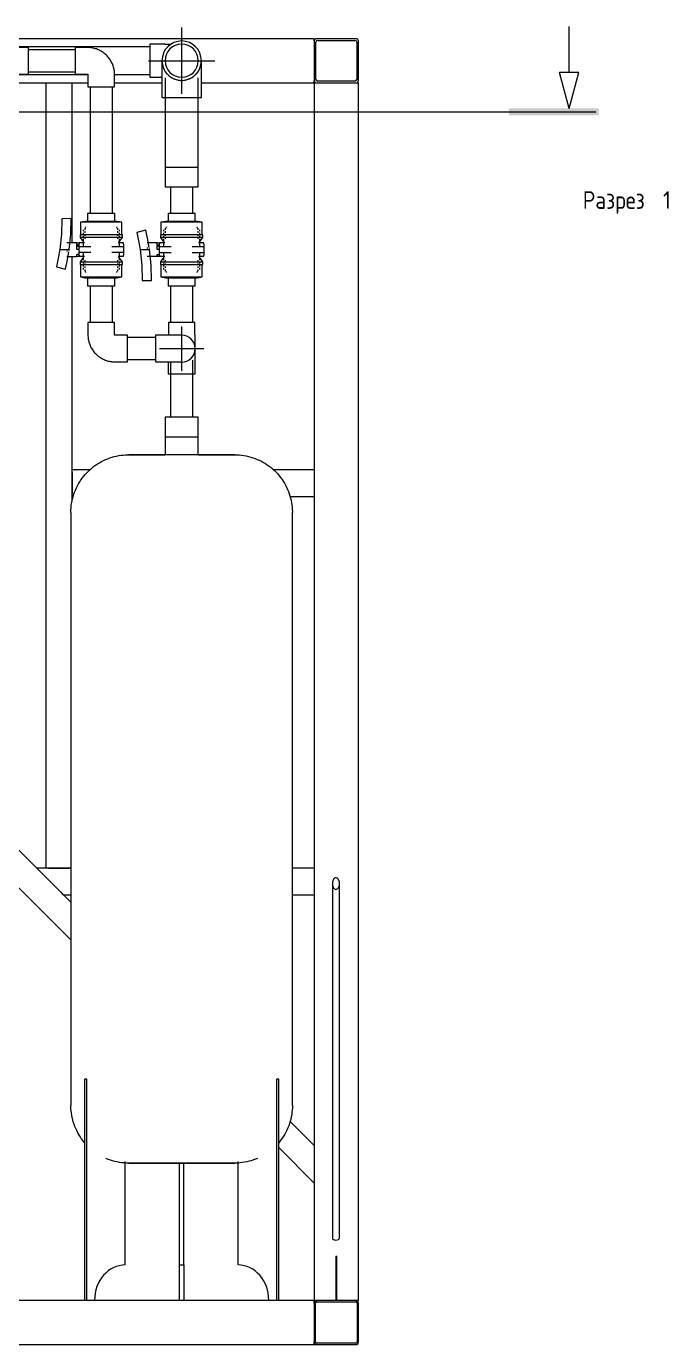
# Model space of a CAD drawing. Header units: millimetres. Extents: x -3135 to 3112, y -485 to 3427.
# Drawn here: x 1662 to 3112, y 0 to 2978 of the extents above; entities that cross this region are included whole.
import ezdxf

# ---------------------------------------------------------------- set-up
doc = ezdxf.new("R2010")
doc.units = ezdxf.units.MM
for name, color, linetype, lineweight in [('A-_ANOTSYBL_E', 7, 'Continuous', 9), ('A-_FLORLEVL_E', 7, 'Continuous', 9), ('A_--------_E-', 8, 'Continuous', 9), ('M-_EQPT----_E', 7, 'Continuous', 9), ('M-_WATR----_E', 5, 'Continuous', 9), ('S-_STRL----_A', 7, 'Continuous', 9)]:
    doc.layers.add(name, color=color, linetype=linetype, lineweight=lineweight)
doc.styles.add('GOST Common_1', font='GOST_Common.ttf', dxfattribs={"width": 0.9, "height": 40})

# ---------------------------------------------------------------- blocks, each defined once
blk = doc.blocks.new('HY-H H2162_4T - HY-H H2162_4T-508128-Разрез 4')
at = {"layer": 'M-_EQPT----_E', "color": 66, "lineweight": 20}
for p, q in [((1975.1, 2050), (1975.1, 2010)), ((2050.1, 2050), (1975.1, 2050)), ((2050.1, 2010), (2050.1, 2050))]:
    blk.add_line(p, q, dxfattribs=at)
blk = doc.blocks.new('PNS-0100 MAIN FRAME - ASY PNS-0100 MAIN FRAME_iam-651195-Разрез 4')
at = {"layer": 'A_--------_E-'}
for p, q in [((2311.8, 2950), (111.8, 2950)), ((2311.8, 2944.2), (2311.8, 2950)), ((1598.5, 2850), (1801.1, 2850)), ((1705.7, 2850), (1705.7, 1076.1)), ((1765.7, 2488.6), (1765.7, 2850)), ((1861.1, 2850), (1968.1, 2850)), ((2057.1, 2850), (2311.8, 2850)), ((2311.8, 2850), (2311.8, 2855.8)), ((2311.8, 2850), (2311.8, 100)), ((2311.8, 2850), (2317.6, 2850)), ((2406, 2850), (2411.8, 2850)), ((2411.8, 100), (2411.8, 2850)), ((1765.7, 1905.5), (1765.7, 2458.3)), ((1805.4, 1976.1), (1765.7, 1976.1)), ((1765.7, 1970.1), (1765.7, 1976.1)), ((1765.7, 1970.1), (1765.7, 1922.1)), ((2311.8, 1976.1), (2219.9, 1976.1)), ((1765.7, 1916.1), (1765.7, 1922.1)), ((1765.7, 1916.1), (1768.2, 1916.1)), ((2257, 1916.1), (2311.8, 1916.1)), ((1762.6, 999.2), (1592.5, 1169.3)), ((1592.5, 1084.4), (1762.6, 914.4)), ((1762.6, 1076.1), (1685.7, 1076.1)), ((1711.7, 1076.1), (1705.7, 1076.1)), ((1711.7, 1076.1), (1759.7, 1076.1)), ((1762.7, 1076.1), (1759.7, 1076.1)), ((2311.8, 1076.1), (2262.6, 1076.1)), ((1691.7, 1070.1), (1739.7, 1022.1)), ((1745.7, 1016.1), (1762.6, 1016.1)), ((2262.6, 1016.1), (2311.8, 1016.1)), ((2352.8, 1041.5), (2352.8, 240.9)), ((2368.8, 240.9), (2368.8, 1041.5)), ((2311.8, 450), (2257, 504.8)), ((2231.6, 445.4), (2311.8, 365.1)), ((2360.8, 200), (2362.8, 200)), ((2360.8, 200), (2360.8, 100)), ((2362.8, 100), (2362.8, 200)), ((2311.8, 100), (1521.8, 100)), ((2311.8, 94), (2311.8, 100)), ((2311.8, 100), (2317.6, 100)), ((2406, 100), (2411.8, 100)), ((2311.8, 0), (2311.8, 6)), ((1521.8, 0), (2311.8, 0))]:
    blk.add_line(p, q, dxfattribs=at)
at = {"layer": 'A_--------_E-', "flags": 128}
for points in [[(1685.7, 1076.1), (1687.4, 1074.4), (1691.7, 1070.1)], [(1739.7, 1022.1), (1743.9, 1017.9), (1745.7, 1016.1)]]:
    blk.add_lwpolyline(points, dxfattribs=at)
at = {"layer": 'A_--------_E-'}
for major_axis, start_param, end_param in [((8, 0), 3.141593, 4.712389), ((-8, 0), 1.570796, 3.141593)]:
    blk.add_ellipse((2360.8, 240.9), major_axis=major_axis, ratio=0.610328, start_param=start_param, end_param=end_param, dxfattribs=at)
at = {"layer": 'S-_STRL----_A'}
for p, q in [((2405.8, 2950), (2317.8, 2950)), ((2311.8, 2944), (2311.8, 2856)), ((2315.8, 2858), (2315.8, 2942)), ((2319.8, 2946), (2403.8, 2946)), ((2407.8, 2942), (2407.8, 2858)), ((2411.8, 2856), (2411.8, 2944)), ((2317.8, 2850), (2405.8, 2850)), ((2403.8, 2854), (2319.8, 2854)), ((2311.8, 94), (2311.8, 6)), ((2314.8, 6), (2314.8, 94)), ((2405.8, 100), (2317.8, 100)), ((2317.8, 97), (2405.8, 97)), ((2408.8, 94), (2408.8, 6)), ((2411.8, 6), (2411.8, 94)), ((2405.8, 3), (2317.8, 3)), ((2317.8, 0), (2405.8, 0))]:
    blk.add_line(p, q, dxfattribs=at)
at = {"layer": 'S-_STRL----_A', "flags": 128}
for points in [[(2360.8, 1054.7), (2359.3, 1054.4), (2357.9, 1053.8), (2356.6, 1052.7), (2355.4, 1051.2), (2354.4, 1049.4), (2353.6, 1047.4), (2353.1, 1045.1), (2352.8, 1042.8), (2352.8, 1040.3), (2353.1, 1038), (2353.6, 1035.7), (2354.4, 1033.6), (2355.4, 1031.9), (2356.6, 1030.4), (2357.9, 1029.3), (2359.3, 1028.7), (2360.8, 1028.4)], [(2360.8, 1028.4), (2362.3, 1028.7), (2363.7, 1029.3), (2365, 1030.4), (2366.2, 1031.9), (2367.2, 1033.6), (2368, 1035.7), (2368.5, 1038), (2368.8, 1040.3), (2368.8, 1042.8), (2368.5, 1045.1), (2368, 1047.4), (2367.2, 1049.4), (2366.2, 1051.2), (2365, 1052.7), (2363.7, 1053.8), (2362.3, 1054.4), (2360.8, 1054.7)]]:
    blk.add_lwpolyline(points, dxfattribs=at)
at = {"layer": 'S-_STRL----_A'}
for centre, radius, start, end in [((2317.8, 2944), 6, 90, 180), ((2405.8, 2944), 6, 0, 90), ((2319.8, 2942), 4, 90, 180), ((2403.8, 2942), 4, 0, 90), ((2317.8, 2856), 6, 180, 270), ((2319.8, 2858), 4, 180, 270), ((2403.8, 2858), 4, 270, 0), ((2405.8, 2856), 6, 270, 0), ((2317.8, 94), 6, 90, 180), ((2317.8, 94), 3, 90, 180), ((2405.8, 94), 6, 360, 90), ((2405.8, 94), 3, 0, 90), ((2317.8, 6), 6, 180, 270), ((2317.8, 6), 3, 180, 270), ((2405.8, 6), 3, 270, 360), ((2405.8, 6), 6, 270, 360)]:
    blk.add_arc(centre, radius, start, end, dxfattribs=at)
blk = doc.blocks.new('PNS-0100 MAIN FRAME - Standard-550811-Разрез 4')
blk.add_blockref('PNS-0100 MAIN FRAME - ASY PNS-0100 MAIN FRAME_iam-651195-Разрез 4', (0, 0))
blk = doc.blocks.new('COMER_TE40_U-PVC тройник равнопроходный - DN16 - DN315 _Grey_-V21-Разрез 4')
at = {"layer": 'M-_WATR----_E', "color": 66, "lineweight": 20}
for p, q in [((1968.1, 2900.3), (1968.1, 2817.3)), ((2057.1, 2817.3), (2057.1, 2900.3)), ((1968.1, 2817.3), (2012.6, 2817.3)), ((2012.6, 2817.3), (2057.1, 2817.3))]:
    blk.add_line(p, q, dxfattribs=at)
for start, end in [(90, 270), (270, 90)]:
    blk.add_arc((2012.6, 2900.3), 44.5, start, end, dxfattribs=at)
for points, knots in [([(1968.1, 2900.3), (1968.1, 2897.8), (1968.3, 2894.5), (1969, 2891.1), (1969.2, 2890.3)], [0, 0, 0, 0, 0.125, 0.1674054, 0.1674054, 0.1674054, 0.1674054]), ([(2055.9, 2890.1), (2056.1, 2891), (2056.8, 2894.4), (2057.1, 2897.8), (2057.1, 2900.3)], [0.8287108, 0.8287108, 0.8287108, 0.8287108, 0.875, 1, 1, 1, 1]), ([(1969.9, 2887.7), (1970.1, 2886.9), (1970.8, 2885), (1972, 2881.8), (1973.8, 2878.3), (1975.6, 2875.4), (1977.2, 2873.2), (1978.6, 2871.6), (1979.5, 2870.5), (1980, 2870)], [0.2118555, 0.2118555, 0.2118555, 0.2118555, 0.25, 0.3125, 0.375, 0.4375, 0.46875, 0.5, 0.53125, 0.53125, 0.53125, 0.53125]), ([(1982.3, 2867.6), (1982.6, 2867.4), (1983.4, 2866.7), (1984.8, 2865.5), (1986.5, 2864.2), (1987.7, 2863.4), (1988.3, 2863)], [0.5790153, 0.5790153, 0.5790153, 0.5790153, 0.59375, 0.625, 0.65625, 0.6827569, 0.6827569, 0.6827569, 0.6827569]), ([(1991.3, 2861.2), (1991.7, 2861), (1992.9, 2860.4), (1994.9, 2859.4), (1996.9, 2858.6), (1998.1, 2858.2), (1998.5, 2858.1)], [0.7291903, 0.7291903, 0.7291903, 0.7291903, 0.75, 0.78125, 0.8125, 0.8290276, 0.8290276, 0.8290276, 0.8290276]), ([(2026.6, 2858.1), (2027.1, 2858.2), (2028.3, 2858.6), (2030.2, 2859.4), (2032.2, 2860.3), (2033.4, 2861), (2033.8, 2861.2)], [0.1709724, 0.1709724, 0.1709724, 0.1709724, 0.1875, 0.21875, 0.25, 0.27034786, 0.27034786, 0.27034786, 0.27034786]), ([(2036.9, 2863), (2037.4, 2863.4), (2038.6, 2864.2), (2040.3, 2865.5), (2041.7, 2866.7), (2042.5, 2867.4), (2042.8, 2867.6)], [0.3172431, 0.3172431, 0.3172431, 0.3172431, 0.34375, 0.375, 0.40625, 0.4209847, 0.4209847, 0.4209847, 0.4209847]), ([(2045.1, 2870), (2045.6, 2870.5), (2046.6, 2871.6), (2047.9, 2873.2), (2049.5, 2875.4), (2051.3, 2878.3), (2053.1, 2881.8), (2054.4, 2885), (2055, 2886.9), (2055.2, 2887.7)], [0.46875, 0.46875, 0.46875, 0.46875, 0.5, 0.53125, 0.5625, 0.625, 0.6875, 0.75, 0.7881445, 0.7881445, 0.7881445, 0.7881445]), ([(2001.5, 2857.2), (2001.7, 2857.1), (2003.6, 2856.7), (2007.2, 2856), (2010.8, 2855.8), (2012.6, 2855.8)], [0.8675066, 0.8675066, 0.8675066, 0.8675066, 0.875, 0.9375, 1, 1, 1, 1]), ([(2012.6, 2855.8), (2014.4, 2855.8), (2017.9, 2856), (2021.5, 2856.7), (2023.4, 2857.1), (2023.6, 2857.2)], [0, 0, 0, 0, 0.0625, 0.125, 0.1324934, 0.1324934, 0.1324934, 0.1324934])]:
    blk.add_open_spline(points, degree=3, knots=knots, dxfattribs=at)
blk = doc.blocks.new('COMER_EL50_U-PVC отвод 90 - DN16-DN315 _Grey_-488103-Разрез 4')
at = {"layer": 'M-_WATR----_E', "color": 66, "lineweight": 20}
for p, q in [((1982.6, 2309), (1982.6, 2280.8)), ((2012.6, 2309), (1982.6, 2309)), ((2042.6, 2309), (2012.6, 2309)), ((2042.6, 2280.8), (2042.6, 2309))]:
    blk.add_line(p, q, dxfattribs=at)
at = {"layer": 'M-_WATR----_E', "color": 66, "lineweight": 20, "flags": 128}
for points in [[(1982.6, 2280), (1982.6, 2280.5), (1982.6, 2280.8)], [(2042.6, 2280.8), (2042.6, 2279.6), (2042.6, 2278.3), (2042.6, 2277.1), (2042.6, 2275.9), (2042.6, 2274.7), (2042.6, 2273.5), (2042.6, 2272.3), (2042.6, 2271.1), (2042.6, 2269.9), (2042.6, 2268.8), (2042.6, 2267.7), (2042.6, 2266.6), (2042.6, 2265.5), (2042.6, 2264.4), (2042.6, 2263.4), (2042.6, 2262.4), (2042.6, 2261.4), (2042.6, 2260.5), (2042.6, 2259.6), (2042.6, 2258.7), (2042.6, 2257.9), (2042.6, 2257.1), (2042.6, 2256.3), (2042.6, 2255.6), (2042.6, 2254.9), (2042.6, 2254.2), (2042.6, 2253.8)]]:
    blk.add_lwpolyline(points, dxfattribs=at)
blk = doc.blocks.new('COMER_TE40_U-PVC тройник равнопроходный - DN16 - DN315 _Grey_-486139-Разрез 4')
at = {"layer": 'M-_WATR----_E', "color": 66, "lineweight": 20}
for p, q in [((2043.1, 2193), (2043.1, 2250)), ((1982.1, 2220), (1982.1, 2193)), ((1982.1, 2193), (2012.6, 2193)), ((2012.6, 2193), (2043.1, 2193))]:
    blk.add_line(p, q, dxfattribs=at)
for start, end in [(90, 97.3458), (270, 90), (262.054, 270)]:
    blk.add_arc((2012.6, 2250), 30.5, start, end, dxfattribs=at)
for points, knots in [([(2035.3, 2229.6), (2035.5, 2229.8), (2036.4, 2230.9), (2037.5, 2232.4), (2038.3, 2233.6), (2038.5, 2234)], [0.4799973, 0.4799973, 0.4799973, 0.4799973, 0.5, 0.5714286, 0.600831, 0.600831, 0.600831, 0.600831]), ([(2039.7, 2236.1), (2040.1, 2236.8), (2040.8, 2238.4), (2041.4, 2240), (2041.7, 2240.9)], [0.6543294, 0.6543294, 0.6543294, 0.6543294, 0.7142857, 0.7759044, 0.7759044, 0.7759044, 0.7759044]), ([(2042.2, 2242.9), (2042.3, 2243.3), (2042.9, 2245.7), (2043.1, 2248.1), (2043.1, 2250)], [0.8271379, 0.8271379, 0.8271379, 0.8271379, 0.8571429, 1, 1, 1, 1]), ([(2027.9, 2223.6), (2028.4, 2223.9), (2029.4, 2224.6), (2030.9, 2225.6), (2032.3, 2226.7), (2033.3, 2227.6), (2033.8, 2228.1), (2033.9, 2228.2)], [0.2857143, 0.2857143, 0.2857143, 0.2857143, 0.3214286, 0.3571429, 0.3928571, 0.4285714, 0.438299, 0.438299, 0.438299, 0.438299])]:
    blk.add_open_spline(points, degree=3, knots=knots, dxfattribs=at)
blk.add_open_spline([(2020.5, 2220.5), (2020.6, 2220.6), (2020.6, 2220.6), (2020.7, 2220.6)], degree=3, dxfattribs=at)
blk = doc.blocks.new('COMER_EL50_U-PVC отвод 90 - DN16-DN315 _Grey_-V22-Разрез 4')
at = {"layer": 'M-_WATR----_E', "color": 94, "lineweight": 20}
for p, q in [((1981.8, 2280), (1953.6, 2280)), ((1953.6, 2280), (1953.6, 2250)), ((1953.6, 2250), (1953.6, 2220)), ((1953.6, 2220), (1981.8, 2220))]:
    blk.add_line(p, q, dxfattribs=at)
at = {"layer": 'M-_WATR----_E', "color": 94, "lineweight": 20, "flags": 128}
for points in [[(2012.6, 2280), (2012.6, 2280), (2012.5, 2280), (2012.4, 2280), (2012.2, 2280), (2012, 2280), (2011.7, 2280), (2011.4, 2280), (2011, 2280), (2010.6, 2280), (2010.1, 2280), (2009.6, 2280), (2009.1, 2280), (2008.5, 2280), (2007.9, 2280), (2007.2, 2280), (2006.5, 2280), (2005.7, 2280), (2004.9, 2280), (2004.1, 2280), (2003.2, 2280), (2002.3, 2280), (2001.4, 2280), (2000.4, 2280), (1999.4, 2280), (1998.4, 2280), (1997.4, 2280), (1996.3, 2280), (1995.2, 2280), (1994.1, 2280), (1992.9, 2280), (1991.8, 2280), (1990.6, 2280), (1989.4, 2280), (1988.2, 2280), (1987, 2280), (1985.8, 2280), (1984.6, 2280), (1983.3, 2280), (1982.1, 2280), (1981.8, 2280)], [(1981.8, 2220), (1983, 2220), (1984.2, 2220), (1985.5, 2220), (1986.7, 2220), (1987.9, 2220), (1989.1, 2220), (1990.3, 2220), (1991.5, 2220), (1992.6, 2220), (1993.8, 2220), (1994.9, 2220), (1996, 2220), (1997.1, 2220), (1998.1, 2220), (1999.2, 2220), (2000.2, 2220), (2001.1, 2220), (2002.1, 2220), (2003, 2220), (2003.9, 2220), (2004.7, 2220), (2005.5, 2220), (2006.3, 2220), (2007, 2220), (2007.7, 2220), (2008.3, 2220), (2008.9, 2220), (2009.5, 2220), (2010, 2220), (2010.5, 2220), (2010.9, 2220), (2011.3, 2220), (2011.6, 2220), (2011.9, 2220), (2012.1, 2220), (2012.3, 2220), (2012.5, 2220), (2012.5, 2220), (2012.6, 2220), (2012.6, 2220)]]:
    blk.add_lwpolyline(points, dxfattribs=at)
blk = doc.blocks.new('COMER_industrial series - BVI10050-345129-Разрез 4')
at = {"layer": 'M-_WATR----_E', "color": 66, "lineweight": 20}
for p, q in [((1976.6, 2537.1), (1965.9, 2535.3)), ((1965.9, 2535.3), (1965.9, 2506.8)), ((2012.6, 2535.3), (1965.9, 2535.3)), ((2012.6, 2537.1), (1976.6, 2537.1)), ((1981.8, 2555.9), (1981.8, 2536.2)), ((1981.8, 2555.9), (2012.6, 2555.9)), ((2012.6, 2555.9), (2043.4, 2555.9)), ((2048.6, 2537.1), (2012.6, 2537.1)), ((2059.2, 2535.3), (2012.6, 2535.3)), ((2043.4, 2536.2), (2043.4, 2555.9)), ((2059.2, 2535.3), (2048.6, 2537.1)), ((2059.2, 2506.8), (2059.2, 2535.3)), ((1931.9, 2517.3), (1911.4, 2512.5)), ((1964.6, 2506.8), (1964.6, 2501)), ((2012.6, 2506.8), (1964.6, 2506.8)), ((1971.6, 2518.4), (1971.6, 2514.9)), ((1971.6, 2511.4), (1971.6, 2508)), ((1971.6, 2504.5), (1971.6, 2501)), ((1975.3, 2521.9), (1975.3, 2518.4)), ((1975.3, 2514.9), (1975.3, 2511.4)), ((1975.3, 2508), (1975.3, 2504.5)), ((1977.3, 2525.2), (1976.6, 2521.9)), ((2060.6, 2506.8), (2012.6, 2506.8)), ((2048.6, 2521.9), (2047.9, 2525.2)), ((2049.8, 2518.4), (2049.8, 2521.9)), ((2049.8, 2511.4), (2049.8, 2514.9)), ((2049.8, 2504.5), (2049.8, 2508)), ((2053.6, 2514.9), (2053.6, 2518.4)), ((2053.6, 2508), (2053.6, 2511.4)), ((2053.6, 2501), (2053.6, 2504.5)), ((2060.6, 2501), (2060.6, 2506.8)), ((1918.8, 2473.5), (1940, 2473.5)), ((1957.6, 2488.7), (1934.6, 2488.7)), ((1934.6, 2478), (1934.6, 2476)), ((1940, 2473.5), (1939.7, 2475.8)), ((1957.6, 2473.5), (1957.6, 2488.7)), ((1957.6, 2488.5), (1962.6, 2488.5)), ((1962.6, 2483.5), (1957.6, 2483.5)), ((1962.6, 2480.6), (1957.6, 2480.6)), ((1962.6, 2473.5), (1957.6, 2473.5)), ((1974.8, 2488.5), (1962.6, 2488.5)), ((1962.6, 2488.5), (1962.6, 2486.2)), ((1962.6, 2480.1), (1962.6, 2486.1)), ((1962.6, 2466.9), (1962.6, 2480.1)), ((1988.8, 2480.1), (1962.6, 2480.1)), ((1964.6, 2501), (1972.6, 2490.3)), ((2012.6, 2501), (1964.6, 2501)), ((1971.6, 2497.5), (1971.6, 2480.1)), ((1975.3, 2501), (1975.3, 2497.5)), ((2060.6, 2501), (2012.6, 2501)), ((2062.6, 2480.1), (2036.3, 2480.1)), ((2049.8, 2497.5), (2049.8, 2501)), ((2062.6, 2488.5), (2050.4, 2488.5)), ((2052.6, 2490.3), (2060.6, 2501)), ((2053.6, 2480.1), (2053.6, 2497.5)), ((2062.6, 2486.2), (2062.6, 2488.5)), ((2062.6, 2486.1), (2062.6, 2480.1)), ((2062.6, 2480.1), (2062.6, 2466.9)), ((1934.6, 2458.4), (1957.6, 2458.4)), ((1957.6, 2458.4), (1957.6, 2462.8)), ((1957.6, 2462.8), (1962.6, 2462.8)), ((1957.6, 2458.5), (1962.6, 2458.5)), ((1957.6, 2458.5), (1962.6, 2458.5)), ((1962.6, 2460.9), (1962.6, 2466.9)), ((1962.6, 2466.9), (1988.8, 2466.9)), ((1962.6, 2460.8), (1962.6, 2458.5)), ((1962.6, 2458.5), (1962.6, 2460.8)), ((1962.6, 2458.5), (1974.8, 2458.5)), ((1972.6, 2456.7), (1964.6, 2446)), ((1964.6, 2446), (1964.6, 2440.2)), ((1964.6, 2446), (2012.6, 2446)), ((1971.6, 2466.9), (1971.6, 2449.5)), ((1971.6, 2446), (1971.6, 2442.5)), ((1975.3, 2449.5), (1975.3, 2446)), ((1975.3, 2442.5), (1975.3, 2439)), ((2012.6, 2446), (2060.6, 2446)), ((2036.3, 2466.9), (2062.6, 2466.9)), ((2049.8, 2446), (2049.8, 2449.5)), ((2049.8, 2439), (2049.8, 2442.5)), ((2050.4, 2458.5), (2062.6, 2458.5)), ((2060.6, 2446), (2052.6, 2456.7)), ((2053.6, 2449.5), (2053.6, 2466.9)), ((2053.6, 2442.5), (2053.6, 2446)), ((2060.6, 2440.2), (2060.6, 2446)), ((2062.6, 2466.9), (2062.6, 2460.9)), ((2062.6, 2458.5), (2062.6, 2460.8)), ((1964.6, 2440.2), (2012.6, 2440.2)), ((1965.9, 2440.2), (1965.9, 2411.7)), ((1971.6, 2439), (1971.6, 2435.6)), ((1971.6, 2432.1), (1971.6, 2428.6)), ((1975.3, 2435.6), (1975.3, 2432.1)), ((1975.3, 2428.6), (1975.3, 2425.1)), ((1976.6, 2425.1), (1977.3, 2421.8)), ((2012.6, 2440.2), (2060.6, 2440.2)), ((2047.9, 2421.8), (2048.6, 2425.1)), ((2049.8, 2432.1), (2049.8, 2435.6)), ((2049.8, 2425.1), (2049.8, 2428.6)), ((2053.6, 2435.6), (2053.6, 2439)), ((2053.6, 2428.6), (2053.6, 2432.1)), ((2059.2, 2411.7), (2059.2, 2440.2)), ((1923.6, 2403.7), (1944.6, 2403.5)), ((1965.9, 2411.7), (1976.6, 2409.9)), ((1965.9, 2411.7), (2012.6, 2411.7)), ((1976.6, 2409.9), (2012.6, 2409.9)), ((1981.8, 2410.8), (1981.8, 2391.1)), ((2012.6, 2391.1), (1981.8, 2391.1)), ((2012.6, 2411.7), (2059.2, 2411.7)), ((2012.6, 2409.9), (2048.6, 2409.9)), ((2043.4, 2391.1), (2012.6, 2391.1)), ((2043.4, 2391.1), (2043.4, 2410.8)), ((2048.6, 2409.9), (2059.2, 2411.7))]:
    blk.add_line(p, q, dxfattribs=at)
at = {"layer": 'M-_WATR----_E', "color": 66, "lineweight": 20, "flags": 128}
for points in [[(1911.4, 2512.5), (1915.5, 2493.1), (1918.8, 2473.5)], [(1939.4, 2478.2), (1936.5, 2495.5), (1931.9, 2517.3)], [(1918.8, 2473.5), (1922.5, 2438.7), (1923.6, 2403.7)], [(1944.6, 2403.5), (1943.6, 2438.6), (1940, 2473.5)]]:
    blk.add_lwpolyline(points, dxfattribs=at)
blk = doc.blocks.new('COMER_EL50_U-PVC отвод 90 - DN16-DN315 _Grey_-V23-Разрез 4')
at = {"layer": 'M-_WATR----_E', "color": 94, "lineweight": 20}
for p, q in [((1801.1, 2309), (1801.1, 2280.8)), ((1861.1, 2309), (1801.1, 2309)), ((1861.1, 2280.8), (1861.1, 2309)), ((1890.1, 2280), (1861.9, 2280)), ((1890.1, 2220), (1890.1, 2280)), ((1861.9, 2220), (1890.1, 2220))]:
    blk.add_line(p, q, dxfattribs=at)
at = {"layer": 'M-_WATR----_E', "color": 94, "lineweight": 20, "flags": 128}
for points in [[(1801.1, 2280.8), (1801.1, 2278.4), (1801.3, 2275.9), (1801.5, 2273.5), (1801.9, 2271.1), (1802.3, 2268.7), (1802.8, 2266.3), (1803.4, 2264), (1804.2, 2261.7), (1805, 2259.4), (1805.9, 2257.1), (1806.9, 2254.9), (1807.9, 2252.7), (1809.1, 2250.6), (1810.4, 2248.5), (1811.7, 2246.5), (1813.1, 2244.5), (1814.6, 2242.6), (1816.2, 2240.7), (1817.8, 2238.9), (1819.5, 2237.2), (1821.3, 2235.5), (1823.1, 2233.9), (1825, 2232.4), (1827, 2231), (1829, 2229.6), (1831.1, 2228.4), (1833.2, 2227.2), (1835.4, 2226.1), (1837.6, 2225.1), (1839.8, 2224.1), (1842.1, 2223.3), (1844.4, 2222.6), (1846.8, 2221.9), (1849.2, 2221.3), (1851.5, 2220.9), (1853.9, 2220.5), (1856.4, 2220.3), (1858.8, 2220.1), (1861.2, 2220), (1861.9, 2220)], [(1861.9, 2280), (1861.8, 2280), (1861.8, 2280), (1861.8, 2280), (1861.8, 2280), (1861.7, 2280), (1861.7, 2280), (1861.7, 2280), (1861.6, 2280), (1861.6, 2280.1), (1861.6, 2280.1), (1861.5, 2280.1), (1861.5, 2280.1), (1861.5, 2280.1), (1861.5, 2280.1), (1861.4, 2280.1), (1861.4, 2280.2), (1861.4, 2280.2), (1861.4, 2280.2), (1861.3, 2280.2), (1861.3, 2280.2), (1861.3, 2280.3), (1861.3, 2280.3), (1861.2, 2280.3), (1861.2, 2280.3), (1861.2, 2280.4), (1861.2, 2280.4), (1861.2, 2280.4), (1861.2, 2280.5), (1861.1, 2280.5), (1861.1, 2280.5), (1861.1, 2280.5), (1861.1, 2280.6), (1861.1, 2280.6), (1861.1, 2280.6), (1861.1, 2280.7), (1861.1, 2280.7), (1861.1, 2280.7), (1861.1, 2280.8), (1861.1, 2280.8), (1861.1, 2280.8)]]:
    blk.add_lwpolyline(points, dxfattribs=at)
blk = doc.blocks.new('COMER_EL50_U-PVC отвод 90 - DN16-DN315 _Grey_-V24-Разрез 4')
at = {"layer": 'M-_WATR----_E', "color": 94, "lineweight": 20}
for p, q in [((1800.3, 2930), (1772.1, 2930)), ((1772.1, 2930), (1772.1, 2870)), ((1772.1, 2870), (1800.3, 2870)), ((1801.1, 2869.2), (1801.1, 2841)), ((1861.1, 2841), (1861.1, 2869.2)), ((1801.1, 2841), (1861.1, 2841))]:
    blk.add_line(p, q, dxfattribs=at)
at = {"layer": 'M-_WATR----_E', "color": 94, "lineweight": 20, "flags": 128}
for points in [[(1861.1, 2869.2), (1861, 2871.6), (1860.9, 2874), (1860.6, 2876.5), (1860.3, 2878.9), (1859.9, 2881.3), (1859.3, 2883.6), (1858.7, 2886), (1858, 2888.3), (1857.2, 2890.6), (1856.3, 2892.9), (1855.3, 2895.1), (1854.2, 2897.3), (1853, 2899.4), (1851.8, 2901.5), (1850.5, 2903.5), (1849, 2905.5), (1847.6, 2907.4), (1846, 2909.3), (1844.3, 2911.1), (1842.6, 2912.8), (1840.9, 2914.5), (1839, 2916), (1837.1, 2917.6), (1835.1, 2919), (1833.1, 2920.3), (1831.1, 2921.6), (1828.9, 2922.8), (1826.8, 2923.9), (1824.6, 2924.9), (1822.3, 2925.8), (1820, 2926.7), (1817.7, 2927.4), (1815.4, 2928.1), (1813, 2928.6), (1810.6, 2929.1), (1808.2, 2929.5), (1805.8, 2929.7), (1803.4, 2929.9), (1800.9, 2930), (1800.3, 2930)], [(1800.3, 2870), (1800.3, 2870), (1800.3, 2870), (1800.4, 2870), (1800.4, 2870), (1800.4, 2870), (1800.5, 2870), (1800.5, 2870), (1800.5, 2869.9), (1800.6, 2869.9), (1800.6, 2869.9), (1800.6, 2869.9), (1800.6, 2869.9), (1800.7, 2869.9), (1800.7, 2869.9), (1800.7, 2869.8), (1800.8, 2869.8), (1800.8, 2869.8), (1800.8, 2869.8), (1800.8, 2869.8), (1800.9, 2869.7), (1800.9, 2869.7), (1800.9, 2869.7), (1800.9, 2869.7), (1800.9, 2869.6), (1801, 2869.6), (1801, 2869.6), (1801, 2869.6), (1801, 2869.5), (1801, 2869.5), (1801, 2869.5), (1801, 2869.4), (1801, 2869.4), (1801.1, 2869.4), (1801.1, 2869.3), (1801.1, 2869.3), (1801.1, 2869.3), (1801.1, 2869.3), (1801.1, 2869.2), (1801.1, 2869.2), (1801.1, 2869.2)]]:
    blk.add_lwpolyline(points, dxfattribs=at)
blk = doc.blocks.new('COMER_EL50_U-PVC отвод 90 - DN16-DN315 _Grey_-V25-Разрез 4')
at = {"layer": 'M-_WATR----_E', "color": 94, "lineweight": 20}
for p, q in [((1666.6, 2930), (1638.4, 2930)), ((1666.6, 2900), (1666.6, 2930)), ((1666.6, 2870), (1666.6, 2900)), ((1638.4, 2870), (1666.6, 2870))]:
    blk.add_line(p, q, dxfattribs=at)
at = {"layer": 'M-_WATR----_E', "color": 94, "lineweight": 20, "flags": 128}
for points in [[(1577.6, 2900), (1577.6, 2901.2), (1577.7, 2902.4), (1577.8, 2903.6), (1578, 2904.8), (1578.2, 2905.9), (1578.4, 2907.1), (1578.7, 2908.3), (1579.1, 2909.4), (1579.5, 2910.6), (1579.9, 2911.7), (1580.4, 2912.8), (1581, 2913.8), (1581.5, 2914.9), (1582.1, 2915.9), (1582.8, 2916.9), (1583.5, 2917.9), (1584.2, 2918.8), (1585, 2919.8), (1585.8, 2920.6), (1586.7, 2921.5), (1587.5, 2922.3), (1588.5, 2923.1), (1589.4, 2923.8), (1590.4, 2924.6), (1591.4, 2925.2), (1592.4, 2925.9), (1593.4, 2926.4), (1594.5, 2927), (1595.6, 2927.5), (1596.7, 2927.9), (1597.8, 2928.4), (1599, 2928.7), (1600.1, 2929), (1601.3, 2929.3), (1602.5, 2929.5), (1603.7, 2929.7), (1604.8, 2929.9), (1606, 2929.9), (1607.2, 2930), (1607.6, 2930)], [(1607.6, 2930), (1607.6, 2930), (1607.7, 2930), (1607.8, 2930), (1608, 2930), (1608.2, 2930), (1608.4, 2930), (1608.8, 2930), (1609.1, 2930), (1609.5, 2930), (1610, 2930), (1610.5, 2930), (1611, 2930), (1611.6, 2930), (1612.3, 2930), (1612.9, 2930), (1613.7, 2930), (1614.4, 2930), (1615.2, 2930), (1616, 2930), (1616.9, 2930), (1617.8, 2930), (1618.7, 2930), (1619.7, 2930), (1620.7, 2930), (1621.7, 2930), (1622.8, 2930), (1623.9, 2930), (1624.9, 2930), (1626.1, 2930), (1627.2, 2930), (1628.4, 2930), (1629.5, 2930), (1630.7, 2930), (1631.9, 2930), (1633.1, 2930), (1634.4, 2930), (1635.6, 2930), (1636.8, 2930), (1638, 2930), (1638.4, 2930)], [(1607.6, 2870), (1606.4, 2870), (1605.2, 2870.1), (1604, 2870.2), (1602.8, 2870.4), (1601.6, 2870.6), (1600.4, 2870.8), (1599.3, 2871.2), (1598.1, 2871.5), (1597, 2871.9), (1595.9, 2872.4), (1594.8, 2872.8), (1593.7, 2873.4), (1592.7, 2873.9), (1591.6, 2874.6), (1590.6, 2875.2), (1589.7, 2875.9), (1588.7, 2876.7), (1587.8, 2877.4), (1586.9, 2878.2), (1586, 2879.1), (1585.2, 2880), (1584.4, 2880.9), (1583.7, 2881.8), (1583, 2882.8), (1582.3, 2883.8), (1581.7, 2884.8), (1581.1, 2885.8), (1580.6, 2886.9), (1580.1, 2888), (1579.6, 2889.1), (1579.2, 2890.2), (1578.8, 2891.4), (1578.5, 2892.5), (1578.2, 2893.7), (1578, 2894.9), (1577.8, 2896.1), (1577.7, 2897.3), (1577.6, 2898.5), (1577.6, 2899.7), (1577.6, 2900)], [(1638.4, 2870), (1637.1, 2870), (1635.9, 2870), (1634.7, 2870), (1633.5, 2870), (1632.2, 2870), (1631, 2870), (1629.9, 2870), (1628.7, 2870), (1627.5, 2870), (1626.4, 2870), (1625.2, 2870), (1624.1, 2870), (1623.1, 2870), (1622, 2870), (1621, 2870), (1620, 2870), (1619, 2870), (1618.1, 2870), (1617.1, 2870), (1616.3, 2870), (1615.4, 2870), (1614.6, 2870), (1613.9, 2870), (1613.1, 2870), (1612.4, 2870), (1611.8, 2870), (1611.2, 2870), (1610.6, 2870), (1610.1, 2870), (1609.7, 2870), (1609.2, 2870), (1608.9, 2870), (1608.5, 2870), (1608.2, 2870), (1608, 2870), (1607.8, 2870), (1607.7, 2870), (1607.6, 2870), (1607.6, 2870), (1607.6, 2870)]]:
    blk.add_lwpolyline(points, dxfattribs=at)
at = {"layer": 'M-_WATR----_E', "color": 94, "lineweight": 20}
for start, end in [(0, 180), (180, 360)]:
    blk.add_arc((1607.6, 2900), 30, start, end, dxfattribs=at)
blk = doc.blocks.new('COMER_industrial series - BVI10050-V26-Разрез 4')
at = {"layer": 'M-_WATR----_E', "color": 94, "lineweight": 20}
for p, q in [((1763.1, 2543.5), (1742.1, 2543.3)), ((1795.1, 2537.1), (1784.4, 2535.3)), ((1784.4, 2535.3), (1784.4, 2506.8)), ((1831.1, 2535.3), (1784.4, 2535.3)), ((1831.1, 2537.1), (1795.1, 2537.1)), ((1800.3, 2555.9), (1800.3, 2536.2)), ((1800.3, 2555.9), (1831.1, 2555.9)), ((1831.1, 2555.9), (1861.9, 2555.9)), ((1867.1, 2537.1), (1831.1, 2537.1)), ((1877.7, 2535.3), (1831.1, 2535.3)), ((1861.9, 2536.2), (1861.9, 2555.9)), ((1877.7, 2535.3), (1867.1, 2537.1)), ((1877.7, 2506.8), (1877.7, 2535.3)), ((1783.1, 2506.8), (1783.1, 2501)), ((1831.1, 2506.8), (1783.1, 2506.8)), ((1790.1, 2518.4), (1790.1, 2514.9)), ((1790.1, 2511.4), (1790.1, 2508)), ((1790.1, 2504.5), (1790.1, 2501)), ((1793.8, 2521.9), (1793.8, 2518.4)), ((1793.8, 2514.9), (1793.8, 2511.4)), ((1793.8, 2508), (1793.8, 2504.5)), ((1795.8, 2525.2), (1795.1, 2521.9)), ((1879.1, 2506.8), (1831.1, 2506.8)), ((1867.1, 2521.9), (1866.4, 2525.2)), ((1868.3, 2518.4), (1868.3, 2521.9)), ((1868.3, 2511.4), (1868.3, 2514.9)), ((1868.3, 2504.5), (1868.3, 2508)), ((1872.1, 2514.9), (1872.1, 2518.4)), ((1872.1, 2508), (1872.1, 2511.4)), ((1872.1, 2501), (1872.1, 2504.5)), ((1879.1, 2501), (1879.1, 2506.8)), ((1737.3, 2473.5), (1758.5, 2473.5)), ((1776.1, 2488.6), (1753.1, 2488.6)), ((1758.2, 2471.3), (1758.5, 2473.5)), ((1776.1, 2473.5), (1776.1, 2488.6)), ((1776.1, 2488.5), (1781.1, 2488.5)), ((1781.1, 2483.5), (1776.1, 2483.5)), ((1781.1, 2480.6), (1776.1, 2480.6)), ((1781.1, 2473.5), (1776.1, 2473.5)), ((1793.3, 2488.5), (1781.1, 2488.5)), ((1781.1, 2488.5), (1781.1, 2486.2)), ((1781.1, 2480.1), (1781.1, 2486.1)), ((1781.1, 2466.9), (1781.1, 2480.1)), ((1807.3, 2480.1), (1781.1, 2480.1)), ((1783.1, 2501), (1791.1, 2490.3)), ((1831.1, 2501), (1783.1, 2501)), ((1790.1, 2497.5), (1790.1, 2480.1)), ((1793.8, 2501), (1793.8, 2497.5)), ((1879.1, 2501), (1831.1, 2501)), ((1881.1, 2480.1), (1854.8, 2480.1)), ((1868.3, 2497.5), (1868.3, 2501)), ((1881.1, 2488.5), (1868.9, 2488.5)), ((1871.1, 2490.3), (1879.1, 2501)), ((1872.1, 2480.1), (1872.1, 2497.5)), ((1881.1, 2486.2), (1881.1, 2488.5)), ((1881.1, 2486.1), (1881.1, 2480.1)), ((1881.1, 2480.1), (1881.1, 2466.9)), ((1753.1, 2471), (1753.1, 2469)), ((1753.1, 2458.3), (1776.1, 2458.3)), ((1776.1, 2458.3), (1776.1, 2462.8)), ((1781.1, 2462.8), (1776.1, 2462.8)), ((1776.1, 2458.5), (1781.1, 2458.5)), ((1776.1, 2458.5), (1781.1, 2458.5)), ((1781.1, 2460.9), (1781.1, 2466.9)), ((1807.3, 2466.9), (1781.1, 2466.9)), ((1781.1, 2460.8), (1781.1, 2458.5)), ((1781.1, 2458.5), (1781.1, 2460.8)), ((1781.1, 2458.5), (1793.3, 2458.5)), ((1791.1, 2456.7), (1783.1, 2446)), ((1783.1, 2446), (1783.1, 2440.2)), ((1783.1, 2446), (1831.1, 2446)), ((1790.1, 2466.9), (1790.1, 2449.5)), ((1790.1, 2446), (1790.1, 2442.5)), ((1793.8, 2449.5), (1793.8, 2446)), ((1793.8, 2442.5), (1793.8, 2439)), ((1831.1, 2446), (1879.1, 2446)), ((1881.1, 2466.9), (1854.8, 2466.9)), ((1868.3, 2446), (1868.3, 2449.5)), ((1868.3, 2439), (1868.3, 2442.5)), ((1868.9, 2458.5), (1881.1, 2458.5)), ((1879.1, 2446), (1871.1, 2456.7)), ((1872.1, 2449.5), (1872.1, 2466.9)), ((1872.1, 2442.5), (1872.1, 2446)), ((1879.1, 2440.2), (1879.1, 2446)), ((1881.1, 2466.9), (1881.1, 2460.9)), ((1881.1, 2458.5), (1881.1, 2460.8)), ((1729.9, 2434.5), (1750.4, 2429.7)), ((1783.1, 2440.2), (1831.1, 2440.2)), ((1784.4, 2440.2), (1784.4, 2411.7)), ((1790.1, 2439), (1790.1, 2435.6)), ((1790.1, 2432.1), (1790.1, 2428.6)), ((1793.8, 2435.6), (1793.8, 2432.1)), ((1793.8, 2428.6), (1793.8, 2425.1)), ((1795.1, 2425.1), (1795.8, 2421.8)), ((1831.1, 2440.2), (1879.1, 2440.2)), ((1866.4, 2421.8), (1867.1, 2425.1)), ((1868.3, 2432.1), (1868.3, 2435.6)), ((1868.3, 2425.1), (1868.3, 2428.6)), ((1872.1, 2435.6), (1872.1, 2439)), ((1872.1, 2428.6), (1872.1, 2432.1)), ((1877.7, 2411.7), (1877.7, 2440.2)), ((1784.4, 2411.7), (1795.1, 2409.9)), ((1784.4, 2411.7), (1831.1, 2411.7)), ((1795.1, 2409.9), (1831.1, 2409.9)), ((1800.3, 2410.8), (1800.3, 2391.1)), ((1831.1, 2391.1), (1800.3, 2391.1)), ((1831.1, 2411.7), (1877.7, 2411.7)), ((1831.1, 2409.9), (1867.1, 2409.9)), ((1861.9, 2391.1), (1831.1, 2391.1)), ((1861.9, 2391.1), (1861.9, 2410.8)), ((1867.1, 2409.9), (1877.7, 2411.7))]:
    blk.add_line(p, q, dxfattribs=at)
at = {"layer": 'M-_WATR----_E', "color": 94, "lineweight": 20, "flags": 128}
for points in [[(1742.1, 2543.3), (1741, 2508.3), (1737.3, 2473.5)], [(1758.5, 2473.5), (1762.1, 2508.4), (1763.1, 2543.5)], [(1737.3, 2473.5), (1734, 2453.9), (1729.9, 2434.5)], [(1750.4, 2429.7), (1755, 2451.5), (1757.9, 2468.8)]]:
    blk.add_lwpolyline(points, dxfattribs=at)
blk = doc.blocks.new('Бочка фильтра - Бочка фильтра-887382-Разрез 4')
at = {"layer": 'M-_EQPT----_E'}
for p, q in [((1762.6, 1879.9), (1762.6, 540.1)), ((2262.6, 540.1), (2262.6, 1879.9))]:
    blk.add_line(p, q, dxfattribs=at)
at = {"layer": 'M-_EQPT----_E', "flags": 128}
for points in [[(1762.6, 1879.9), (1762.7, 1885.1), (1763, 1890.3), (1763.5, 1895.5), (1764.2, 1900.6), (1765.2, 1905.7), (1766.3, 1910.8), (1767.6, 1915.8), (1769.2, 1920.8), (1770.9, 1925.7), (1772.8, 1930.5), (1775, 1935.3), (1777.3, 1940), (1779.8, 1944.5), (1782.5, 1949), (1785.3, 1953.3), (1788.3, 1957.6), (1791.5, 1961.7), (1794.9, 1965.7), (1798.4, 1969.5), (1802, 1973.2), (1805.8, 1976.8), (1809.8, 1980.2), (1813.9, 1983.4), (1818.1, 1986.5), (1822.4, 1989.4), (1826.8, 1992.1), (1831.4, 1994.6), (1836, 1997), (1840.7, 1999.2), (1845.6, 2001.2), (1850.4, 2002.9), (1855.4, 2004.5), (1860.4, 2005.9), (1865.5, 2007.1), (1870.6, 2008.1), (1875.7, 2008.9), (1880.9, 2009.5), (1886.1, 2009.8), (1891.3, 2010), (1892.7, 2010)], [(1892.7, 2010), (1892.8, 2010), (1893.1, 2010), (1893.6, 2010), (1894.2, 2010), (1895.1, 2010), (1896.1, 2010), (1897.4, 2010), (1898.8, 2010), (1900.4, 2010), (1902.2, 2010), (1904.1, 2010), (1906.2, 2010), (1908.5, 2010), (1911, 2010), (1913.6, 2010), (1916.4, 2010), (1919.4, 2010), (1922.5, 2010), (1925.7, 2010), (1929.1, 2010), (1932.6, 2010), (1936.2, 2010), (1940, 2010), (1943.8, 2010), (1947.8, 2010), (1951.9, 2010), (1956.1, 2010), (1960.4, 2010), (1964.7, 2010), (1969.1, 2010), (1973.6, 2010), (1975.1, 2010)], [(2012.6, 2010), (2007.8, 2010), (2003, 2010), (1998.2, 2010), (1993.5, 2010), (1988.8, 2010), (1984.1, 2010), (1979.4, 2010), (1974.9, 2010), (1970.3, 2010), (1965.9, 2010), (1961.5, 2010), (1957.2, 2010), (1953, 2010), (1948.9, 2010), (1944.9, 2010), (1941, 2010), (1937.2, 2010), (1933.5, 2010), (1930, 2010), (1926.6, 2010), (1923.3, 2010), (1920.2, 2010), (1917.2, 2010), (1914.4, 2010), (1911.7, 2010), (1909.2, 2010), (1906.9, 2010), (1904.7, 2010), (1902.7, 2010), (1900.9, 2010), (1899.2, 2010), (1897.7, 2010), (1896.5, 2010), (1895.4, 2010), (1894.4, 2010), (1893.7, 2010), (1893.2, 2010), (1892.9, 2010), (1892.7, 2010), (1892.7, 2010)], [(2132.5, 2010), (2132.4, 2010), (2132.1, 2010), (2131.6, 2010), (2130.9, 2010), (2130.1, 2010), (2129, 2010), (2127.8, 2010), (2126.4, 2010), (2124.8, 2010), (2123, 2010), (2121, 2010), (2118.9, 2010), (2116.6, 2010), (2114.1, 2010), (2111.5, 2010), (2108.7, 2010), (2105.8, 2010), (2102.7, 2010), (2099.5, 2010), (2096.1, 2010), (2092.6, 2010), (2089, 2010), (2085.2, 2010), (2081.3, 2010), (2077.3, 2010), (2073.3, 2010), (2069.1, 2010), (2064.8, 2010), (2060.4, 2010), (2056, 2010), (2051.5, 2010), (2046.9, 2010), (2042.3, 2010), (2037.7, 2010), (2033, 2010), (2028.2, 2010), (2023.4, 2010), (2018.7, 2010), (2013.9, 2010), (2012.6, 2010)], [(2050.3, 2010), (2054.8, 2010), (2059.3, 2010), (2063.6, 2010), (2067.9, 2010), (2072.1, 2010), (2076.3, 2010), (2080.3, 2010), (2084.2, 2010), (2088, 2010), (2091.6, 2010), (2095.2, 2010), (2098.6, 2010), (2101.8, 2010), (2105, 2010), (2108, 2010), (2110.8, 2010), (2113.4, 2010), (2116, 2010), (2118.3, 2010), (2120.5, 2010), (2122.5, 2010), (2124.3, 2010), (2126, 2010), (2127.4, 2010), (2128.7, 2010), (2129.8, 2010), (2130.7, 2010), (2131.4, 2010), (2132, 2010), (2132.3, 2010), (2132.4, 2010), (2132.5, 2010)], [(2132.5, 2010), (2137.7, 2009.9), (2142.9, 2009.6), (2148, 2009.1), (2153.2, 2008.3), (2158.3, 2007.4), (2163.4, 2006.3), (2168.4, 2004.9), (2173.4, 2003.4), (2178.3, 2001.7), (2183.1, 1999.7), (2187.9, 1997.6), (2192.5, 1995.3), (2197.1, 1992.8), (2201.6, 1990.1), (2205.9, 1987.3), (2210.2, 1984.2), (2214.3, 1981.1), (2218.3, 1977.7), (2222.1, 1974.2), (2225.8, 1970.5), (2229.3, 1966.7), (2232.7, 1962.8), (2236, 1958.7), (2239.1, 1954.5), (2241.9, 1950.2), (2244.7, 1945.7), (2247.2, 1941.2), (2249.6, 1936.6), (2251.8, 1931.8), (2253.7, 1927), (2255.5, 1922.1), (2257.1, 1917.2), (2258.5, 1912.2), (2259.7, 1907.1), (2260.7, 1902), (2261.5, 1896.8), (2262, 1891.7), (2262.4, 1886.5), (2262.6, 1881.3), (2262.6, 1879.9)], [(1793.6, 455.9), (1792.4, 457.2), (1789.2, 461.3), (1786.1, 465.5), (1783.2, 469.8), (1780.5, 474.3), (1777.9, 478.8), (1775.6, 483.4), (1773.4, 488.2), (1771.4, 493), (1769.6, 497.9), (1768, 502.8), (1766.6, 507.8), (1765.5, 512.9), (1764.5, 518), (1763.7, 523.2), (1763.1, 528.3), (1762.7, 533.5), (1762.6, 538.7), (1762.6, 540.1)], [(2262.6, 540.1), (2262.5, 534.9), (2262.2, 529.7), (2261.6, 524.5), (2260.9, 519.4), (2260, 514.3), (2258.8, 509.2), (2257.5, 504.2), (2256, 499.2), (2254.2, 494.3), (2252.3, 489.5), (2250.2, 484.7), (2247.9, 480), (2245.4, 475.5), (2242.7, 471), (2239.8, 466.7), (2236.8, 462.4), (2233.6, 458.3), (2231.6, 455.9)], [(1892.7, 410), (1887.5, 410.1), (1882.3, 410.4), (1877.1, 410.9), (1872, 411.7), (1866.9, 412.6), (1861.8, 413.7), (1856.7, 415.1), (1851.8, 416.6), (1846.9, 418.3), (1842, 420.3), (1841.1, 420.7)], [(2184.1, 420.7), (2179.6, 418.8), (2174.7, 417.1), (2169.8, 415.5), (2164.7, 414.1), (2159.7, 412.9), (2154.6, 411.9), (2149.4, 411.1), (2144.3, 410.5), (2139.1, 410.2), (2133.9, 410), (2132.5, 410)], [(1892.7, 410), (1892.8, 410), (1893.1, 410), (1893.6, 410), (1894.2, 410), (1895.1, 410), (1896.1, 410), (1897.4, 410), (1898.8, 410), (1900.4, 410), (1902.2, 410), (1904.1, 410), (1906.2, 410), (1908.5, 410), (1911, 410), (1913.6, 410), (1916.4, 410), (1919.4, 410), (1922.5, 410), (1925.7, 410), (1929.1, 410), (1932.6, 410), (1936.2, 410), (1940, 410), (1943.8, 410), (1947.8, 410), (1951.9, 410), (1956.1, 410), (1960.4, 410), (1964.7, 410), (1969.1, 410), (1973.6, 410), (1978.2, 410), (1982.8, 410), (1987.5, 410), (1992.2, 410), (1996.9, 410), (2001.7, 410), (2006.5, 410), (2011.3, 410), (2012.6, 410)], [(2012.6, 410), (2007.8, 410), (2003, 410), (1998.2, 410), (1993.5, 410), (1988.8, 410), (1984.1, 410), (1979.4, 410), (1974.9, 410), (1970.3, 410), (1965.9, 410), (1961.5, 410), (1957.2, 410), (1953, 410), (1948.9, 410), (1944.9, 410), (1941, 410), (1937.2, 410), (1933.5, 410), (1930, 410), (1926.6, 410), (1923.3, 410), (1920.2, 410), (1917.2, 410), (1914.4, 410), (1911.7, 410), (1909.2, 410), (1906.9, 410), (1904.7, 410), (1902.7, 410), (1900.9, 410), (1899.2, 410), (1897.7, 410), (1896.5, 410), (1895.4, 410), (1894.4, 410), (1893.7, 410), (1893.2, 410), (1892.9, 410), (1892.7, 410), (1892.7, 410)], [(2132.5, 410), (2132.4, 410), (2132.1, 410), (2131.6, 410), (2130.9, 410), (2130.1, 410), (2129, 410), (2127.8, 410), (2126.4, 410), (2124.8, 410), (2123, 410), (2121, 410), (2118.9, 410), (2116.6, 410), (2114.1, 410), (2111.5, 410), (2108.7, 410), (2105.8, 410), (2102.7, 410), (2099.5, 410), (2096.1, 410), (2092.6, 410), (2089, 410), (2085.2, 410), (2081.3, 410), (2077.3, 410), (2073.3, 410), (2069.1, 410), (2064.8, 410), (2060.4, 410), (2056, 410), (2051.5, 410), (2046.9, 410), (2042.3, 410), (2037.7, 410), (2033, 410), (2028.2, 410), (2023.4, 410), (2018.7, 410), (2013.9, 410), (2012.6, 410)], [(2012.6, 410), (2017.4, 410), (2022.2, 410), (2026.9, 410), (2031.7, 410), (2036.4, 410), (2041.1, 410), (2045.7, 410), (2050.3, 410), (2054.8, 410), (2059.3, 410), (2063.6, 410), (2067.9, 410), (2072.1, 410), (2076.3, 410), (2080.3, 410), (2084.2, 410), (2088, 410), (2091.6, 410), (2095.2, 410), (2098.6, 410), (2101.8, 410), (2105, 410), (2108, 410), (2110.8, 410), (2113.4, 410), (2116, 410), (2118.3, 410), (2120.5, 410), (2122.5, 410), (2124.3, 410), (2126, 410), (2127.4, 410), (2128.7, 410), (2129.8, 410), (2130.7, 410), (2131.4, 410), (2132, 410), (2132.3, 410), (2132.4, 410), (2132.5, 410)]]:
    blk.add_lwpolyline(points, dxfattribs=at)
blk = doc.blocks.new('Нога фильтра - Нога фильтра-909269-Разрез 4')
at = {"layer": 'M-_EQPT----_E'}
for p, q in [((1793.6, 600), (1793.6, 100)), ((1798.6, 600), (1793.6, 600)), ((1798.6, 100), (1798.6, 600)), ((1885.2, 180), (1885.2, 414))]:
    blk.add_line(p, q, dxfattribs=at)
blk.add_ellipse((1885.2, 100), major_axis=(0, 80), ratio=0.866025, start_param=0, end_param=1.570796, dxfattribs=at)
blk = doc.blocks.new('Нога фильтра - Нога фильтра-V28-Разрез 4')
at = {"layer": 'M-_EQPT----_E'}
for p, q in [((2226.6, 600), (2226.6, 100)), ((2231.6, 600), (2226.6, 600)), ((2231.6, 100), (2231.6, 600)), ((2140, 180), (2140, 414))]:
    blk.add_line(p, q, dxfattribs=at)
blk.add_ellipse((2140, 100), major_axis=(0, 80), ratio=0.866025, start_param=4.712389, end_param=6.283185, dxfattribs=at)
blk = doc.blocks.new('Нога фильтра - Нога фильтра-V29-Разрез 4')
at = {"layer": 'M-_EQPT----_E'}
for p, q in [((2007.6, 180), (2007.6, 410)), ((2017.6, 180), (2017.6, 410)), ((2007.6, 100), (2007.6, 180)), ((2007.6, 180), (2017.6, 180)), ((2017.6, 180), (2017.6, 100))]:
    blk.add_line(p, q, dxfattribs=at)
blk = doc.blocks.new('RB90 - Переходное кольцо ПВХ-945384-Разрез 4')
at = {"layer": 'M-_WATR----_E', "color": 66, "lineweight": 20}
for p, q in [((1975.1, 2095), (1975.1, 2064)), ((2012.6, 2095), (1975.1, 2095)), ((2050.1, 2095), (2012.6, 2095)), ((2050.1, 2064), (2050.1, 2095)), ((1975.1, 2064), (1975.1, 2050)), ((2050.1, 2050), (2050.1, 2064)), ((2012.6, 2050), (1975.1, 2050)), ((2050.1, 2050), (2012.6, 2050))]:
    blk.add_line(p, q, dxfattribs=at)
blk = doc.blocks.new('COMER_EL50_U-PVC отвод 90 - DN16-DN315 _Grey_-V36-Разрез 4')
at = {"layer": 'M-_WATR----_E', "color": 66, "lineweight": 20}
for p, q in [((1974.3, 2937.8), (1940.6, 2937.8)), ((1940.6, 2937.8), (1940.6, 2900.3)), ((1940.6, 2900.3), (1940.6, 2862.8)), ((1940.6, 2862.8), (1968.1, 2862.8))]:
    blk.add_line(p, q, dxfattribs=at)
at = {"layer": 'M-_WATR----_E', "color": 66, "lineweight": 20, "flags": 128}
blk.add_lwpolyline([(1974.3, 2937.8), (1975.8, 2937.8), (1977.3, 2937.8), (1978.9, 2937.8), (1980.4, 2937.8), (1981.9, 2937.8), (1983.4, 2937.8), (1984.9, 2937.8), (1986.3, 2937.8), (1987.8, 2937.8), (1989, 2937.8)], dxfattribs=at)
blk = doc.blocks.new('RB90 - Переходное кольцо ПВХ-V37-Разрез 4')
at = {"layer": 'M-_WATR----_E', "color": 66, "lineweight": 20}
for p, q in [((1975.1, 2660), (1975.1, 2646)), ((1975.1, 2660), (2002.9, 2660)), ((2002.9, 2660), (2012.6, 2660)), ((2012.6, 2660), (2022.3, 2660)), ((2022.3, 2660), (2031.3, 2660)), ((2031.4, 2660), (2039.1, 2660)), ((2039.1, 2660), (2045, 2660)), ((2050.1, 2646), (2050.1, 2660)), ((1975.1, 2646), (1975.1, 2615)), ((2050.1, 2615), (2050.1, 2646)), ((1975.1, 2615), (2012.6, 2615)), ((2012.6, 2615), (2050.1, 2615))]:
    blk.add_line(p, q, dxfattribs=at)
blk = doc.blocks.new('Разрез - Имя вида сзади-163743-Разрез 4')
at = {"layer": 'A-_ANOTSYBL_E'}
blk.add_hatch(color=256, dxfattribs=at).paths.add_polyline_path([(2751.4, 2776.5), (2751.4, 2792.4), (2954.1, 2792.4), (2954.1, 2776.5)])
for p, q in [((2887.4, 2873.4), (2887.4, 2977.8)), ((2887.4, 2792.4), (2865.7, 2873.4)), ((2909.1, 2873.4), (2865.7, 2873.4)), ((2887.4, 2792.4), (2909.1, 2873.4))]:
    blk.add_line(p, q, dxfattribs=at)

msp = doc.modelspace()

# ---------------------------------------------------------------- linework, layer by layer
at = {"layer": 'A-_ANOTSYBL_E'}
msp.add_line((-2956.7, 2784.5), (2947.4, 2784.5), dxfattribs=at)
at = {"layer": 'A-_FLORLEVL_E'}
msp.add_line((-2341.1, 0), (2395.4, 0), dxfattribs=at)
at = {"layer": 'M-_WATR----_E', "color": 66, "lineweight": 20}
for p, q in [((2012.6, 2825.3), (2012.6, 2975.3)), ((2012.6, 2837.3), (2012.6, 2963.3)), ((1940.6, 2931.8), (1633, 2931.8)), ((1937.6, 2900.3), (2087.6, 2900.3)), ((1949.6, 2900.3), (2075.6, 2900.3)), ((1633, 2868.8), (1801.1, 2868.8)), ((1861.1, 2868.8), (1940.6, 2868.8)), ((1975.1, 2861.3), (1975.1, 2660)), ((2050.1, 2660), (2050.1, 2861.3)), ((1980.1, 2660), (1986, 2660)), ((1986.1, 2660), (1993.8, 2660)), ((1993.8, 2660), (2002.9, 2660)), ((2002.9, 2660), (2012.6, 2660)), ((2012.6, 2660), (2045.1, 2660)), ((2045.1, 2660), (2050.1, 2660)), ((1987.6, 2615), (1987.6, 2556)), ((2037.6, 2556), (2037.6, 2615)), ((1987.6, 2556), (2037.6, 2556)), ((1987.6, 2391), (1987.6, 2309)), ((2037.6, 2391), (1987.6, 2391)), ((2037.6, 2309), (2037.6, 2391)), ((2012.6, 2200), (2012.6, 2300)), ((1962.6, 2250), (2062.6, 2250)), ((1987.6, 2220), (1987.6, 2095)), ((2037.6, 2095), (2037.6, 2224))]:
    msp.add_line(p, q, dxfattribs=at)
at = {"layer": 'M-_WATR----_E', "color": 94, "lineweight": 20}
for p, q in [((1772.1, 2925), (1666.6, 2925)), ((1666.6, 2875), (1772.1, 2875)), ((1806.1, 2841), (1806.1, 2556)), ((1856.1, 2556), (1856.1, 2841)), ((1806.1, 2556), (1856.1, 2556)), ((1806.1, 2391), (1806.1, 2309)), ((1856.1, 2391), (1806.1, 2391)), ((1856.1, 2309), (1856.1, 2391)), ((2012.6, 2200), (2012.6, 2300)), ((1953.6, 2275), (1890.1, 2275)), ((1962.6, 2250), (2062.6, 2250)), ((1890.1, 2225), (1953.6, 2225))]:
    msp.add_line(p, q, dxfattribs=at)
at = {"layer": 'M-_WATR----_E', "color": 66, "lineweight": 20}
for start, end in [(0, 180), (180, 360)]:
    msp.add_arc((2012.6, 2900.3), 37.5, start, end, dxfattribs=at)

# ---------------------------------------------------------------- block references
at = {"layer": 'A-_ANOTSYBL_E'}
msp.add_blockref('Разрез - Имя вида сзади-163743-Разрез 4', (0, 0), dxfattribs=at)
at = {"layer": 'A_--------_E-'}
msp.add_blockref('PNS-0100 MAIN FRAME - Standard-550811-Разрез 4', (0, 0), dxfattribs=at)
at = {"layer": 'M-_EQPT----_E', "color": 66, "lineweight": 20}
msp.add_blockref('HY-H H2162_4T - HY-H H2162_4T-508128-Разрез 4', (0, 0), dxfattribs=at)
at = {"layer": 'M-_EQPT----_E'}
for name in ['Бочка фильтра - Бочка фильтра-887382-Разрез 4', 'Нога фильтра - Нога фильтра-909269-Разрез 4', 'Нога фильтра - Нога фильтра-V28-Разрез 4', 'Нога фильтра - Нога фильтра-V29-Разрез 4']:
    msp.add_blockref(name, (0, 0), dxfattribs=at)
at = {"layer": 'M-_WATR----_E', "color": 94, "lineweight": 20}
for name in ['COMER_EL50_U-PVC отвод 90 - DN16-DN315 _Grey_-V25-Разрез 4', 'COMER_EL50_U-PVC отвод 90 - DN16-DN315 _Grey_-V24-Разрез 4', 'COMER_industrial series - BVI10050-V26-Разрез 4', 'COMER_EL50_U-PVC отвод 90 - DN16-DN315 _Grey_-V23-Разрез 4', 'COMER_EL50_U-PVC отвод 90 - DN16-DN315 _Grey_-V22-Разрез 4']:
    msp.add_blockref(name, (0, 0), dxfattribs=at)
at = {"layer": 'M-_WATR----_E', "color": 66, "lineweight": 20}
for name in ['COMER_EL50_U-PVC отвод 90 - DN16-DN315 _Grey_-V36-Разрез 4', 'COMER_TE40_U-PVC тройник равнопроходный - DN16 - DN315 _Grey_-V21-Разрез 4', 'RB90 - Переходное кольцо ПВХ-V37-Разрез 4', 'COMER_industrial series - BVI10050-345129-Разрез 4', 'COMER_EL50_U-PVC отвод 90 - DN16-DN315 _Grey_-488103-Разрез 4', 'COMER_TE40_U-PVC тройник равнопроходный - DN16 - DN315 _Grey_-486139-Разрез 4', 'RB90 - Переходное кольцо ПВХ-945384-Разрез 4']:
    msp.add_blockref(name, (0, 0), dxfattribs=at)

# ---------------------------------------------------------------- texts
at = {"layer": 'A-_ANOTSYBL_E', "char_height": 40, "attachment_point": 1, "style": 'GOST Common_1'}
for s, insert, width in [('Разрез', (2918.1, 2605.5), 193.367), (' 1', (3077.7, 2605.5), 37.519)]:
    msp.add_mtext(s, dxfattribs=dict(at, insert=insert, width=width))

doc.saveas('drawing.dxf')
